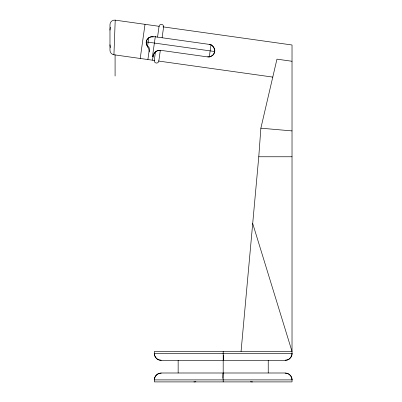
<?xml version="1.0" encoding="UTF-8"?>
<svg xmlns="http://www.w3.org/2000/svg" width="402" height="402" viewBox="0 0 402 402"><rect width="100%" height="100%" fill="white"/><g stroke="black" fill="none" stroke-linecap="round" stroke-linejoin="round"><path stroke-width="0.6" d="M109.977 30.12L110.359 27.256M223.216 360.267L223.2 353.886M223.17 373.066L223.17 373.513M154.474 60.471L113.937 54.772L115.213 20.145L159.282 26.336M241.059 351.459L258.772 156.765L260.868 128.188L276.953 59.154L292.023 61.27M140.218 58.466L145.016 24.331M147.433 47.14L148.74 37.828M147.896 59.521L148.971 51.878A6.894 6.894 0 0 0 147.579 46.682A6.321 6.321 0 0 1 153.448 36.542L209.196 44.376A6.321 6.321 0 0 1 214.608 51.23A6.321 6.321 0 0 1 208.005 56.943M152.469 56.707L155.348 36.225M152.443 60.179L153.358 54.783L155.473 51.818L154.262 60.441M157.544 37.115L159.061 26.311L159.544 25.185L160.514 24.482L161.609 24.346L162.79 24.844L163.463 25.758L163.614 26.949L162.091 37.753M209.266 57.094L211.01 44.682M155.499 51.798L157.78 50.577L160.297 50.285M212.161 55.652L210.532 56.551M258.772 156.765L292.023 156.765M252.702 223.487L292.023 351.459L154.363 351.459L154.363 353.469L292.023 353.469L292.023 44.994L163.001 26.859M154.363 379.89L292.023 379.89L292.023 381.9L154.363 381.9L154.363 379.89A6.894 6.894 0 0 1 161.257 372.996L285.129 372.996A6.894 6.894 0 0 1 292.023 379.89M260.868 128.188L292.023 130.911M146.222 41.903L214.623 51.516M207.437 56.888L160.79 50.335A6.894 6.894 0 0 0 153.001 56.2M152.921 56.772L153.378 56.833M272.847 77.104L158.81 61.079L160.333 50.285A6.412 5.945 7.9 0 1 160.785 50.35M211.728 45.31L213.166 46.577L214.271 48.511M110.354 47.642L109.977 44.798M223.195 353.675L223.19 351.459M223.19 381.9L223.19 379.89A7.005 0.437 89 0 1 223.16 379.518L223.17 373.543M268.234 360.358L268.234 372.996M178.151 360.358L178.151 372.996M115.088 54.828L115.088 76.053M158.835 60.757A2.296 2.296 0 0 1 156.212 63.034A2.296 2.296 0 0 1 154.333 60.114M113.937 54.772A4.598 4.598 0 0 1 109.977 50.22L109.977 24.698A4.598 4.598 0 0 1 115.213 20.145M195.925 381.709A11.487 11.487 0 0 1 193.834 381.9M154.363 353.469A6.894 6.894 0 0 0 161.257 360.358L285.129 360.358A6.894 6.894 0 0 0 292.023 353.469M161.252 360.227A7.105 6.749 90 0 1 154.202 353.474M292.179 353.474A7.105 6.749 -90 0 1 285.134 360.227M285.134 373.131A7.105 6.749 90 0 1 292.179 379.885M154.237 379.885A7.105 6.713 -87.4 0 1 161.252 373.131M222.814 378.342A6.894 0.492 89 0 1 223.19 373.001L223.19 360.358A6.894 0.513 89 0 0 223.587 355.358M223.165 353.599A6.985 0.427 89.1 0 1 223.17 353.926M223.205 353.68A6.985 0.452 89 0 1 223.21 353.891M252.551 381.9A11.487 11.487 0 0 1 250.456 381.709M147.805 46.496A6.226 5.789 8 0 1 146.906 39.808A6.226 5.789 8 0 1 153.373 36.959M148.368 46.26A7.176 6.492 28.3 0 1 149.182 51.959M210.502 56.486A6.03 5.608 8 0 1 207.447 56.813M214.397 48.466A6.12 6.005 67 0 1 212.221 55.742M209.206 44.295A6.02 5.744 4.3 0 1 211.769 45.255"/></g></svg>
